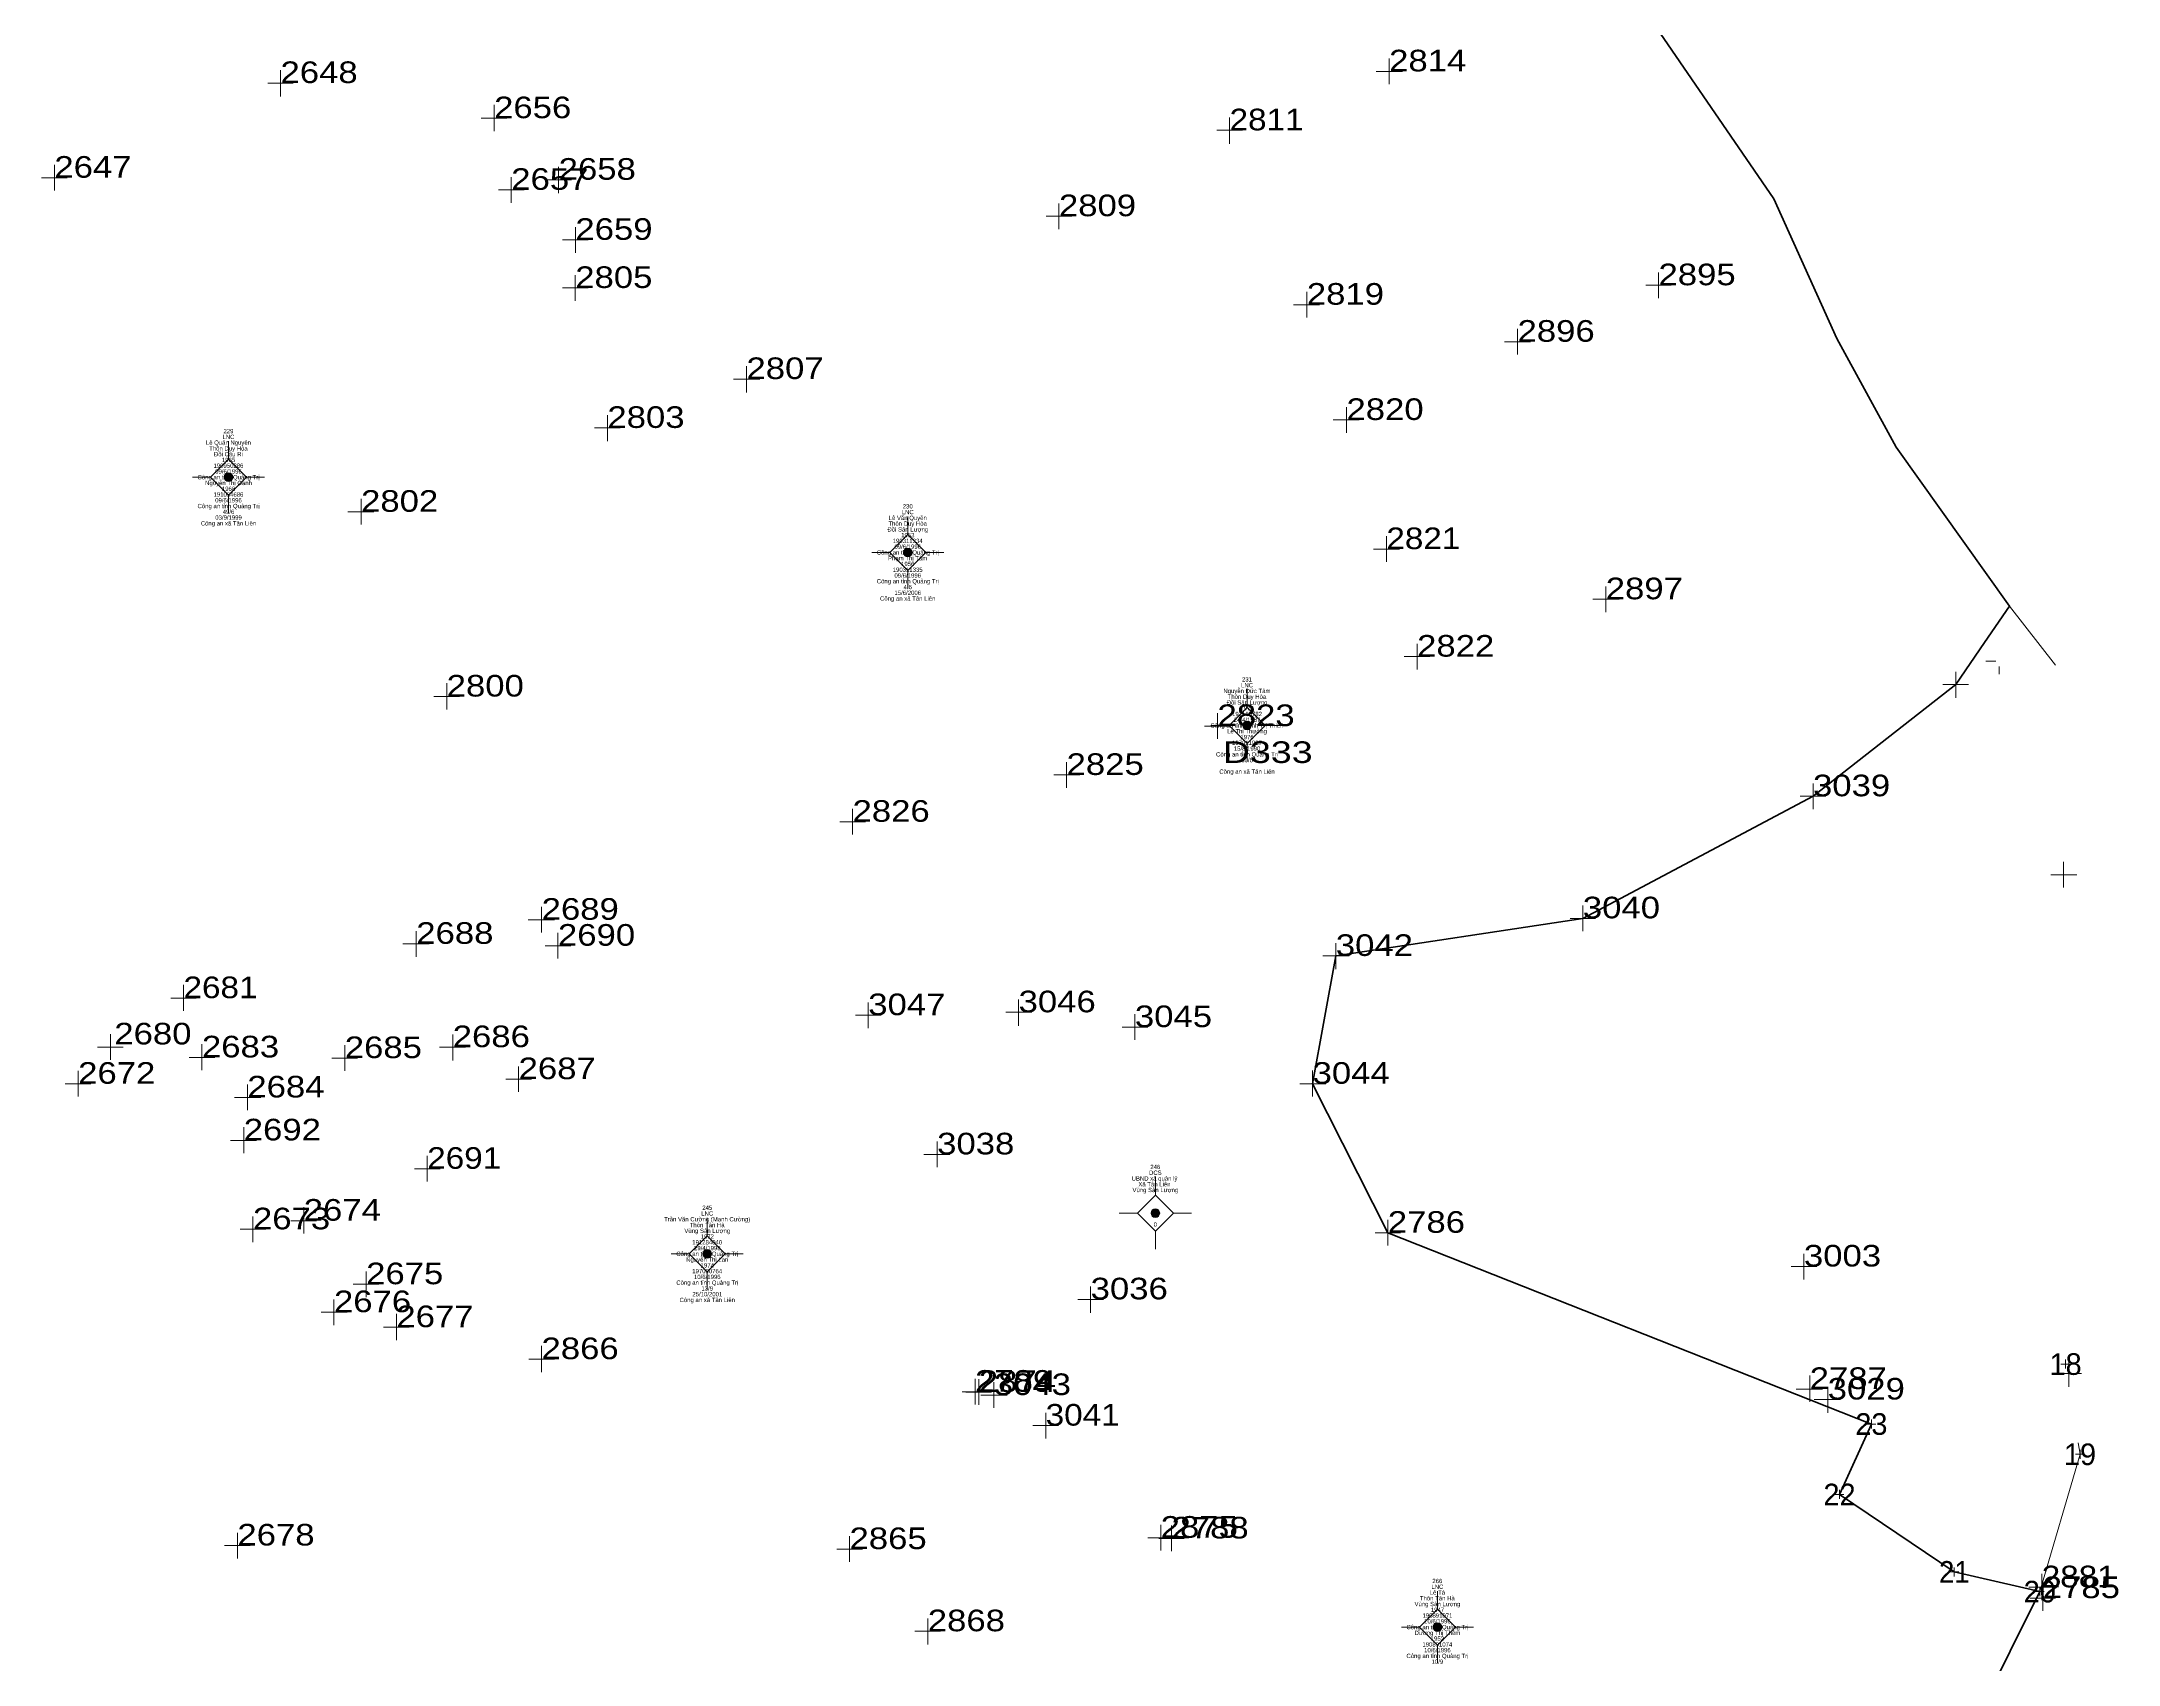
# Model space of a CAD drawing. Header units: metres. Extents: x 548949 to 550221, y 1836732 to 1838051.
# Drawn here: x 549896.3 to 550040.5, y 1837516.7 to 1837629.3 of the extents above; entities that cross this region are included whole.
import ezdxf
from ezdxf.enums import TextEntityAlignment as Align

# ---------------------------------------------------------------- set-up
doc = ezdxf.new("R2010")
doc.units = ezdxf.units.M
doc.header["$LTSCALE"] = 0.12
for name, color, linetype, lineweight in [('11', 7, 'Continuous', 13), ('4', 7, 'Continuous', 13), ('41', 7, 'Continuous', 13), ('52', 7, 'Continuous', 35)]:
    doc.layers.add(name, color=color, linetype=linetype, lineweight=lineweight)
doc.layers.add('15', color=7, linetype='Continuous')
doc.layers.add('5', color=7, linetype='Continuous')

msp = doc.modelspace()

# ---------------------------------------------------------------- hatches: boundary and pattern name
at = {"layer": '11'}
for points in [[(549909.6195, 1837599.08, 1), (549909.0195, 1837599.08, 1)], [(549956.7495, 1837593.86, 1), (549956.1495, 1837593.86, 1)], [(549980.2895, 1837581.85, 1), (549979.6895, 1837581.85, 1)], [(549973.9295, 1837548.02, 1), (549973.3295, 1837548.02, 1)], [(549942.8395, 1837545.19, 1), (549942.2395, 1837545.19, 1)], [(549993.4995, 1837519.29, 1), (549992.8995, 1837519.29, 1)]]:
    msp.add_hatch(color=256, dxfattribs=at).paths.add_polyline_path(points)

# ---------------------------------------------------------------- linework, layer by layer
for p, q in [((549909.32, 1837601.58), (549909.32, 1837600.33)), ((549908.07, 1837599.08), (549906.82, 1837599.08)), ((549911.82, 1837599.08), (549910.57, 1837599.08)), ((549909.32, 1837597.83), (549909.32, 1837596.58)), ((549956.45, 1837596.36), (549956.45, 1837595.11)), ((549955.2, 1837593.86), (549953.95, 1837593.86)), ((549958.95, 1837593.86), (549957.7, 1837593.86)), ((549956.45, 1837592.61), (549956.45, 1837591.36)), ((549979.99, 1837584.35), (549979.99, 1837583.1)), ((549978.74, 1837581.85), (549977.49, 1837581.85)), ((549982.49, 1837581.85), (549981.24, 1837581.85)), ((549979.99, 1837580.6), (549979.99, 1837579.35)), ((549973.63, 1837550.52), (549973.63, 1837549.27)), ((549942.54, 1837547.69), (549942.54, 1837546.44)), ((549972.38, 1837548.02), (549971.13, 1837548.02)), ((549976.13, 1837548.02), (549974.88, 1837548.02)), ((549973.63, 1837546.77), (549973.63, 1837545.52)), ((549941.29, 1837545.19), (549940.04, 1837545.19)), ((549945.04, 1837545.19), (549943.79, 1837545.19)), ((549942.54, 1837543.94), (549942.54, 1837542.69)), ((549993.2, 1837521.79), (549993.2, 1837520.54)), ((549991.95, 1837519.29), (549990.7, 1837519.29)), ((549995.7, 1837519.29), (549994.45, 1837519.29)), ((549993.2, 1837518.04), (549993.2, 1837516.79))]:
    msp.add_line(p, q, dxfattribs=at)
for points in [[(549909.32, 1837600.33), (549908.07, 1837599.08), (549909.32, 1837597.83), (549910.57, 1837599.08)], [(549956.45, 1837595.11), (549955.2, 1837593.86), (549956.45, 1837592.61), (549957.7, 1837593.86)], [(549979.99, 1837583.1), (549978.74, 1837581.85), (549979.99, 1837580.6), (549981.24, 1837581.85)], [(549973.63, 1837549.27), (549972.38, 1837548.02), (549973.63, 1837546.77), (549974.88, 1837548.02)], [(549942.54, 1837546.44), (549941.29, 1837545.19), (549942.54, 1837543.94), (549943.79, 1837545.19)], [(549993.2, 1837520.54), (549991.95, 1837519.29), (549993.2, 1837518.04), (549994.45, 1837519.29)]]:
    msp.add_lwpolyline(points, close=True, dxfattribs=at)
for centre in [(549909.3195, 1837599.08), (549956.4495, 1837593.86), (549979.9895, 1837581.85), (549973.6295, 1837548.02), (549942.5395, 1837545.19), (549993.1995, 1837519.29)]:
    msp.add_circle(centre, 0.3, dxfattribs=at)
at = {"layer": '4'}
for p, q in [((549989.85, 1837626.35), (549989.85, 1837628.13)), ((549913.82, 1837626.43), (549912.04, 1837626.43)), ((549912.93, 1837625.5), (549912.93, 1837627.32)), ((549990.78, 1837627.24), (549988.96, 1837627.24)), ((549928.64, 1837623.99), (549926.86, 1837623.99)), ((549927.75, 1837623.1), (549927.75, 1837624.92)), ((549978.78, 1837622.22), (549978.78, 1837624.04)), ((549979.67, 1837623.15), (549977.89, 1837623.15)), ((549897.24, 1837618.97), (549897.24, 1837620.75)), ((549898.13, 1837619.86), (549896.35, 1837619.86)), ((549928.94, 1837618.13), (549928.94, 1837619.91)), ((549933.12, 1837619.72), (549931.3, 1837619.72)), ((549932.23, 1837618.8), (549932.23, 1837620.61)), ((549929.83, 1837619.02), (549928.05, 1837619.02)), ((549966.94, 1837616.3), (549966.94, 1837618.08)), ((549933.39, 1837614.66), (549933.39, 1837616.44)), ((549967.83, 1837617.19), (549966.05, 1837617.19)), ((549934.28, 1837615.55), (549932.5, 1837615.55)), ((549934.27, 1837612.21), (549932.49, 1837612.21)), ((549933.38, 1837611.32), (549933.38, 1837613.1)), ((550009.43, 1837612.4), (550007.65, 1837612.4)), ((550008.54, 1837611.51), (550008.54, 1837613.29)), ((549985.03, 1837611.05), (549983.22, 1837611.05)), ((549984.14, 1837610.16), (549984.14, 1837611.94)), ((549998.76, 1837607.59), (549998.76, 1837609.37)), ((549999.65, 1837608.48), (549997.86, 1837608.48)), ((549945.26, 1837604.96), (549945.26, 1837606.78)), ((549946.19, 1837605.89), (549944.37, 1837605.89)), ((549935.61, 1837601.58), (549935.61, 1837603.39)), ((549986.89, 1837602.16), (549986.89, 1837603.94)), ((549936.5, 1837602.5), (549934.72, 1837602.5)), ((549987.78, 1837603.05), (549985.96, 1837603.05)), ((549918.52, 1837595.79), (549918.52, 1837597.57)), ((549919.41, 1837596.68), (549917.6, 1837596.68)), ((549989.66, 1837593.2), (549989.66, 1837594.98)), ((549990.58, 1837594.09), (549988.77, 1837594.09)), ((550005.8, 1837590.61), (550003.99, 1837590.61)), ((550004.88, 1837589.72), (550004.88, 1837591.5)), ((549991.79, 1837585.74), (549991.79, 1837587.52)), ((549992.68, 1837586.63), (549990.9, 1837586.63)), ((550031.95, 1837586.31), (550031.24, 1837586.31)), ((549924.46, 1837582.97), (549924.46, 1837584.78)), ((550030.05, 1837584.69), (550028.27, 1837584.69)), ((550029.16, 1837583.76), (550029.16, 1837585.58)), ((550032.17, 1837585.42), (550032.17, 1837585.95)), ((549925.35, 1837583.86), (549923.57, 1837583.86)), ((549978.83, 1837581.81), (549977.05, 1837581.81)), ((549977.94, 1837580.92), (549977.94, 1837582.7)), ((549967.47, 1837577.53), (549967.47, 1837579.31)), ((549968.4, 1837578.42), (549966.58, 1837578.42)), ((550019.26, 1837576.05), (550019.26, 1837577.83)), ((549952.62, 1837574.28), (549952.62, 1837576.06)), ((550020.15, 1837576.94), (550018.37, 1837576.94)), ((549953.51, 1837575.17), (549951.73, 1837575.17)), ((550036.64, 1837570.6), (550036.64, 1837572.38)), ((550037.56, 1837571.49), (550035.75, 1837571.49)), ((549931.05, 1837567.48), (549931.05, 1837569.26)), ((550003.29, 1837567.58), (550003.29, 1837569.36)), ((549922.35, 1837565.81), (549922.35, 1837567.59)), ((549931.94, 1837568.37), (549930.12, 1837568.37)), ((549932.18, 1837565.68), (549932.18, 1837567.46)), ((550004.18, 1837568.47), (550002.4, 1837568.47)), ((549923.24, 1837566.7), (549921.42, 1837566.7)), ((549933.07, 1837566.57), (549931.29, 1837566.57)), ((549987.08, 1837565.86), (549985.26, 1837565.86)), ((549986.15, 1837564.94), (549986.15, 1837566.75)), ((549906.2, 1837562.04), (549906.2, 1837563.86)), ((549907.09, 1837562.93), (549905.31, 1837562.93)), ((549954.6, 1837561.75), (549952.82, 1837561.75)), ((549953.71, 1837560.86), (549953.71, 1837562.64)), ((549965.06, 1837561.95), (549963.25, 1837561.95)), ((549964.14, 1837561.02), (549964.14, 1837562.84)), ((549972.21, 1837560.03), (549972.21, 1837561.81)), ((549901.13, 1837558.65), (549901.13, 1837560.43)), ((549924.88, 1837558.6), (549924.88, 1837560.42)), ((549973.1, 1837560.92), (549971.32, 1837560.92)), ((549902.02, 1837559.54), (549900.24, 1837559.54)), ((549908.37, 1837558.82), (549906.59, 1837558.82)), ((549907.48, 1837557.93), (549907.48, 1837559.74)), ((549918.28, 1837558.77), (549916.5, 1837558.77)), ((549917.39, 1837557.88), (549917.39, 1837559.66)), ((549925.77, 1837559.53), (549923.96, 1837559.53)), ((549898.89, 1837556.1), (549898.89, 1837557.88)), ((549930.34, 1837557.31), (549928.56, 1837557.31)), ((549929.45, 1837556.42), (549929.45, 1837558.2)), ((549984.54, 1837556.1), (549984.54, 1837557.92)), ((549899.78, 1837556.99), (549898, 1837556.99)), ((549911.56, 1837556.04), (549909.74, 1837556.04)), ((549910.63, 1837555.15), (549910.63, 1837556.93)), ((549985.46, 1837556.99), (549983.65, 1837556.99)), ((549911.27, 1837553.06), (549909.46, 1837553.06)), ((549910.38, 1837552.17), (549910.38, 1837553.98)), ((549958.49, 1837551.2), (549958.49, 1837552.98)), ((549923.11, 1837550.2), (549923.11, 1837551.98)), ((549959.38, 1837552.09), (549957.56, 1837552.09)), ((549924, 1837551.09), (549922.22, 1837551.09)), ((549911.02, 1837546), (549911.02, 1837547.78)), ((549915.43, 1837547.49), (549913.65, 1837547.49)), ((549914.54, 1837546.6), (549914.54, 1837548.42)), ((549989.76, 1837545.76), (549989.76, 1837547.54)), ((549911.91, 1837546.89), (549910.13, 1837546.89)), ((549990.65, 1837546.65), (549988.87, 1837546.65)), ((550019.52, 1837544.31), (550017.74, 1837544.31)), ((550018.63, 1837543.42), (550018.63, 1837545.2)), ((549919.76, 1837543.08), (549917.98, 1837543.08)), ((549918.87, 1837542.19), (549918.87, 1837543.97)), ((549969.14, 1837541.1), (549969.14, 1837542.92)), ((549916.64, 1837540.25), (549916.64, 1837542.03)), ((549970.03, 1837542.03), (549968.25, 1837542.03)), ((549917.56, 1837541.14), (549915.75, 1837541.14)), ((549921.86, 1837540.1), (549920.08, 1837540.1)), ((549920.97, 1837539.21), (549920.97, 1837541.02)), ((549931.04, 1837536.99), (549931.04, 1837538.8)), ((549931.93, 1837537.88), (549930.15, 1837537.88)), ((550037.09, 1837537.54), (550036.46, 1837537.54)), ((550037.09, 1837537.54), (550036.46, 1837537.54)), ((550037.09, 1837537.54), (550036.46, 1837537.54)), ((550036.78, 1837537.23), (550036.78, 1837537.86)), ((550036.78, 1837537.23), (550036.78, 1837537.86)), ((550036.78, 1837537.23), (550036.78, 1837537.86)), ((550037.01, 1837535.96), (550037.01, 1837537.77)), ((549962.04, 1837535.62), (549960.23, 1837535.62)), ((549962.27, 1837535.6), (549960.49, 1837535.6)), ((549961.12, 1837534.73), (549961.12, 1837536.51)), ((549961.38, 1837534.71), (549961.38, 1837536.49)), ((549962.42, 1837534.5), (549962.42, 1837536.28)), ((550019.92, 1837535.81), (550018.1, 1837535.81)), ((550019.03, 1837534.92), (550019.03, 1837536.74)), ((550020.28, 1837534.16), (550020.28, 1837535.97)), ((550037.9, 1837536.88), (550036.11, 1837536.88)), ((549963.34, 1837535.39), (549961.53, 1837535.39)), ((549966.02, 1837532.38), (549966.02, 1837534.16)), ((550021.17, 1837535.08), (550019.35, 1837535.08)), ((549966.91, 1837533.27), (549965.13, 1837533.27)), ((550023.63, 1837533.38), (550023, 1837533.38)), ((550023.63, 1837533.38), (550023, 1837533.38)), ((550023.63, 1837533.38), (550023, 1837533.38)), ((550023.31, 1837533.07), (550023.31, 1837533.69)), ((550023.31, 1837533.07), (550023.31, 1837533.69)), ((550023.31, 1837533.07), (550023.31, 1837533.69)), ((550038.1, 1837531.28), (550037.48, 1837531.28)), ((550038.1, 1837531.28), (550037.48, 1837531.28)), ((550038.1, 1837531.28), (550037.48, 1837531.28)), ((550037.79, 1837530.96), (550037.79, 1837531.59)), ((550037.79, 1837530.96), (550037.79, 1837531.59)), ((550037.79, 1837530.96), (550037.79, 1837531.59)), ((550021.41, 1837528.49), (550020.79, 1837528.49)), ((550021.41, 1837528.49), (550020.79, 1837528.49)), ((550021.41, 1837528.49), (550020.79, 1837528.49)), ((550021.1, 1837528.18), (550021.1, 1837528.81)), ((550021.1, 1837528.18), (550021.1, 1837528.81)), ((550021.1, 1837528.18), (550021.1, 1837528.81)), ((549909.94, 1837524.06), (549909.94, 1837525.84)), ((549952.41, 1837523.81), (549952.41, 1837525.59)), ((549974, 1837524.6), (549974, 1837526.38)), ((549974.75, 1837524.55), (549974.75, 1837526.33)), ((549910.83, 1837524.95), (549909.05, 1837524.95)), ((549953.3, 1837524.7), (549951.52, 1837524.7)), ((549974.89, 1837525.49), (549973.11, 1837525.49)), ((549975.64, 1837525.44), (549973.86, 1837525.44)), ((550029.37, 1837523.12), (550028.75, 1837523.12)), ((550029.37, 1837523.12), (550028.75, 1837523.12)), ((550029.37, 1837523.12), (550028.75, 1837523.12)), ((550029.06, 1837522.81), (550029.06, 1837523.43)), ((550029.06, 1837522.81), (550029.06, 1837523.43)), ((550029.06, 1837522.81), (550029.06, 1837523.43)), ((550035.13, 1837521.16), (550035.13, 1837522.98)), ((550036.02, 1837522.05), (550034.24, 1837522.05)), ((550036.09, 1837521.3), (550034.31, 1837521.3)), ((550035.31, 1837521.75), (550034.68, 1837521.75)), ((550035.31, 1837521.75), (550034.68, 1837521.75)), ((550035.31, 1837521.75), (550034.68, 1837521.75)), ((550034.99, 1837521.44), (550034.99, 1837522.07)), ((550034.99, 1837521.44), (550034.99, 1837522.07)), ((550034.99, 1837521.44), (550034.99, 1837522.07)), ((550035.2, 1837520.41), (550035.2, 1837522.19)), ((549957.84, 1837518.08), (549957.84, 1837519.89)), ((549958.73, 1837519), (549956.95, 1837519))]:
    msp.add_line(p, q, dxfattribs=at)
at = {"layer": '41'}
msp.add_line((550032.89, 1837590.12), (550036.08, 1837586.04), dxfattribs=at)
msp.add_lwpolyline([(550037.66, 1837532.07), (550037.79, 1837531.28), (550034.99, 1837521.75)], dxfattribs=at)
at = {"layer": '52'}
for points in [[(550004.79, 1837636.87), (550006.48, 1837633.09), (550016.55, 1837618.39)], [(550016.55, 1837618.39), (550020.91, 1837608.7), (550025.02, 1837601.17), (550032.89, 1837590.12)], [(550032.89, 1837590.12), (550031.17, 1837587.61), (550029.16, 1837584.69)], [(550029.16, 1837584.69), (550019.26, 1837576.94), (550003.29, 1837568.47), (549986.15, 1837565.86)], [(549986.15, 1837565.86), (549984.54, 1837556.99), (549989.76, 1837546.65)], [(549989.76, 1837546.65), (550023.31, 1837533.38), (550021.1, 1837528.49), (550029.06, 1837523.12), (550034.99, 1837521.75), (550024.75, 1837501.16)]]:
    msp.add_lwpolyline(points, dxfattribs=at)

# ---------------------------------------------------------------- texts
at = {"layer": '15'}
for s, width, p in [('LNC', 0.95, (549909.32, 1837601.73)), ('229', 0.95, (549909.32, 1837602.13)), ('190950286', 0.95, (549909.32, 1837599.73)), ('09/6/1996', 0.95, (549909.32, 1837599.33)), ('1965', 0.95, (549909.325, 1837600.13)), ('191054686', 0.95, (549909.32, 1837597.73)), ('09/6/1996', 0.95, (549909.32, 1837597.33)), ('1968', 0.95, (549909.325, 1837598.13)), ('49/6', 0.95, (549909.325, 1837596.53)), ('LNC', 0.95, (549956.45, 1837596.51)), ('230', 0.95, (549956.45, 1837596.91)), ('1953', 0.95, (549956.455, 1837594.91)), ('09/6/1996', 0.95, (549956.45, 1837594.11)), ('09/6/1996', 0.95, (549956.45, 1837592.11)), ('1956', 0.95, (549956.45, 1837592.91)), ('15/6/2006', 0.95, (549956.45, 1837590.91)), ('4/6', 0.95, (549956.45, 1837591.31)), ('LNC', 0.95, (549979.99, 1837584.5)), ('231', 0.85, (549979.99, 1837584.9)), ('1972', 0.95, (549979.99, 1837582.9)), ('191165782', 0.95, (549979.99, 1837582.5)), ('1976', 0.95, (549979.99, 1837580.9)), ('30/6', 0.95, (549979.995, 1837579.3)), ('DCS', 0.95, (549973.63, 1837550.67)), ('246', 0.95, (549973.625, 1837551.07)), ('LNC', 0.95, (549942.54, 1837547.84)), ('245', 0.95, (549942.54, 1837548.24)), ('0', 0.9, (549973.63, 1837547.07)), ('1972', 0.95, (549942.54, 1837546.24)), ('1974', 0.95, (549942.545, 1837544.24)), ('10/6/1996', 0.95, (549942.54, 1837543.44)), ('13/9', 0.95, (549942.54, 1837542.64)), ('25/10/2001', 0.95, (549942.545, 1837542.24)), ('266', 0.95, (549993.195, 1837522.34)), ('Lê Tá', 0.95, (549993.2, 1837521.54)), ('LNC', 0.95, (549993.2, 1837521.94)), ('190891071', 0.95, (549993.205, 1837519.94)), ('10/6/1996', 0.95, (549993.2, 1837519.54)), ('1947', 0.95, (549993.205, 1837520.34)), ('1952', 0.95, (549993.2, 1837518.34)), ('10/6/1996', 0.95, (549993.2, 1837517.54)), ('10/9', 0.95, (549993.2, 1837516.74))]:
    msp.add_text(s, height=0.3, dxfattribs=dict(at, width=width)).set_placement(p, align=Align.CENTER)
for s, p in [('Lê Quận Nguyên', (549909.32, 1837601.33)), ('Thôn Duy Hòa', (549909.315, 1837600.93)), ('Đồi Cầu Ri', (549909.315, 1837600.53)), ('Công an tỉnh Quảng Trị', (549909.325, 1837598.93)), ('Nguyễn Thị Oanh', (549909.325, 1837598.53)), ('Công an tỉnh Quảng Trị', (549909.325, 1837596.93)), ('03/9/1999', (549909.325, 1837596.13)), ('Lê Văn Quyền', (549956.45, 1837596.11)), ('Công an xã Tân Liên', (549909.32, 1837595.73)), ('Đồi Sản Lượng', (549956.455, 1837595.31)), ('Thôn Duy Hòa', (549956.445, 1837595.71)), ('190311334', (549956.445, 1837594.51)), ('Công an tỉnh Quảng Trị', (549956.455, 1837593.71)), ('Phạm Thị Tâm', (549956.445, 1837593.31)), ('Công an tỉnh Quảng Trị', (549956.455, 1837591.71)), ('190311335', (549956.445, 1837592.51)), ('Công an xã Tân Liên', (549956.45, 1837590.51)), ('Nguyễn Đức Tâm', (549979.985, 1837584.1)), ('Đồi Sản Lượng', (549979.995, 1837583.3)), ('Thôn Duy Hòa', (549979.985, 1837583.7)), ('Công an tỉnh Bình Trị Thiên', (549979.985, 1837581.7)), ('24/4/1987', (549979.995, 1837582.1)), ('Lê Thị Thưởng', (549979.99, 1837581.3)), ('197011027', (549979.985, 1837580.5)), ('15/8/1990', (549979.995, 1837580.1)), ('Công an tỉnh Quảng Trị', (549979.995, 1837579.7)), ('Công an xã Tân Liên', (549979.99, 1837578.5)), ('UBND xã quản lý ', (549973.63, 1837550.27)), ('Xã Tân Liên ', (549973.625, 1837549.87)), ('Vùng Sản Lượng', (549973.63, 1837549.47)), ('Trần Văn Cường (Mạnh Cường)', (549942.535, 1837547.44)), ('Thôn Tân Hà', (549942.535, 1837547.04)), ('Vùng Sản Lượng', (549942.54, 1837546.64)), ('191284040', (549942.535, 1837545.84)), ('29/4/1998', (549942.545, 1837545.44)), ('Công an tỉnh Quảng Trị', (549942.545, 1837545.04)), ('Nguyễn Thị Lan', (549942.54, 1837544.64)), ('Công an tỉnh Quảng Trị', (549942.545, 1837543.04)), ('197090764', (549942.535, 1837543.84)), ('Công an xã Tân Liên', (549942.54, 1837541.84)), ('Thôn Tân Hà', (549993.195, 1837521.14)), ('Vùng Sản Lượng', (549993.2, 1837520.74)), ('Công an tỉnh Quảng Trị', (549993.205, 1837519.14)), ('Dương Thị Thêm', (549993.2, 1837518.74)), ('Công an tỉnh Quảng Trị', (549993.205, 1837517.14)), ('190891074', (549993.195, 1837517.94))]:
    msp.add_text(s, height=0.3, dxfattribs=at).set_placement(p, align=Align.CENTER)
at = {"layer": '5'}
for s, width, p in [('2648', 1.2, (549912.93, 1837626.43)), ('2814', 1.2, (549989.85, 1837627.24)), ('2656', 1.2, (549927.75, 1837623.99)), ('2811', 1.15, (549978.78, 1837623.15)), ('2647', 1.2, (549897.24, 1837619.86)), ('2658', 1.2, (549932.23, 1837619.72)), ('2657', 1.2, (549928.94, 1837619.02)), ('2809', 1.2, (549966.94, 1837617.19)), ('2659', 1.2, (549933.39, 1837615.55)), ('2805', 1.2, (549933.38, 1837612.21)), ('2895', 1.2, (550008.54, 1837612.4)), ('2819', 1.2, (549984.14, 1837611.05)), ('2896', 1.2, (549998.76, 1837608.48)), ('2807', 1.2, (549945.26, 1837605.89)), ('2803', 1.2, (549935.61, 1837602.5)), ('2820', 1.2, (549986.89, 1837603.05)), ('2802', 1.2, (549918.52, 1837596.68)), ('2821', 1.15, (549989.66, 1837594.09)), ('2897', 1.2, (550004.88, 1837590.61)), ('2822', 1.2, (549991.79, 1837586.63)), ('2800', 1.2, (549924.46, 1837583.86)), ('2823', 1.2, (549977.94, 1837581.81)), ('D333 ', 1.3, (549978.31, 1837579.25)), ('2825', 1.2, (549967.47, 1837578.42)), ('3039', 1.2, (550019.26, 1837576.94)), ('2826', 1.2, (549952.62, 1837575.17)), ('2689', 1.2, (549931.05, 1837568.37)), ('3040', 1.2, (550003.29, 1837568.47)), ('2688', 1.2, (549922.35, 1837566.7)), ('2690', 1.2, (549932.18, 1837566.57)), ('3042', 1.2, (549986.15, 1837565.86)), ('2681', 1.15, (549906.2, 1837562.93)), ('3047', 1.2, (549953.71, 1837561.75)), ('3046', 1.2, (549964.14, 1837561.95)), ('3045', 1.2, (549972.21, 1837560.92)), ('2680', 1.2, (549901.4, 1837559.72)), ('2683', 1.2, (549907.48, 1837558.82)), ('2685', 1.2, (549917.39, 1837558.77)), ('2686', 1.2, (549924.88, 1837559.53)), ('2687', 1.2, (549929.45, 1837557.31)), ('2672', 1.2, (549898.89, 1837556.99)), ('2684', 1.2, (549910.63, 1837556.04)), ('3044', 1.2, (549984.54, 1837556.99)), ('2692', 1.2, (549910.38, 1837553.06)), ('3038', 1.2, (549958.49, 1837552.09)), ('2691', 1.15, (549923.11, 1837551.09)), ('2674', 1.2, (549914.54, 1837547.49)), ('2673', 1.2, (549911.02, 1837546.89)), ('2786', 1.2, (549989.76, 1837546.65)), ('3003', 1.2, (550018.63, 1837544.31)), ('2675', 1.2, (549918.87, 1837543.08)), ('3036', 1.2, (549969.14, 1837542.03)), ('2676', 1.2, (549916.64, 1837541.14)), ('2677', 1.2, (549920.97, 1837540.1)), ('2866', 1.2, (549931.04, 1837537.88)), ('2789', 1.2, (549961.12, 1837535.62)), ('2874', 1.2, (549961.38, 1837535.6)), ('2787', 1.2, (550019.03, 1837535.81)), ('3043', 1.2, (549962.42, 1837535.39)), ('3029', 1.2, (550020.28, 1837535.08)), ('3041', 1.15, (549966.02, 1837533.27)), ('2875', 1.2, (549974, 1837525.49)), ('2788', 1.2, (549974.75, 1837525.44)), ('2678', 1.2, (549909.94, 1837524.95)), ('2865', 1.2, (549952.41, 1837524.7)), ('2881', 1.15, (550035.13, 1837522.05)), ('2785', 1.2, (550035.2, 1837521.3)), ('2868', 1.2, (549957.84, 1837519))]:
    msp.add_text(s, height=1.5, dxfattribs=dict(at, width=width)).set_placement(p)
for s, p in [('18', (550036.785, 1837536.79)), ('18', (550036.785, 1837536.79)), ('23', (550023.31, 1837532.63)), ('23', (550023.31, 1837532.63)), ('19', (550037.785, 1837530.53)), ('19', (550037.785, 1837530.53)), ('22', (550021.1, 1837527.74)), ('22', (550021.1, 1837527.74)), ('20', (550034.995, 1837521)), ('20', (550034.995, 1837521))]:
    msp.add_text(s, height=1.5, dxfattribs=at).set_placement(p, align=Align.CENTER)
at = {"layer": '5', "width": 0.95}
msp.add_text('21', height=1.5, dxfattribs=at).set_placement((550029.065, 1837522.37), align=Align.CENTER)
msp.add_text('21', height=1.5, dxfattribs=at).set_placement((550029.065, 1837522.37), align=Align.CENTER)

doc.saveas('drawing.dxf')
